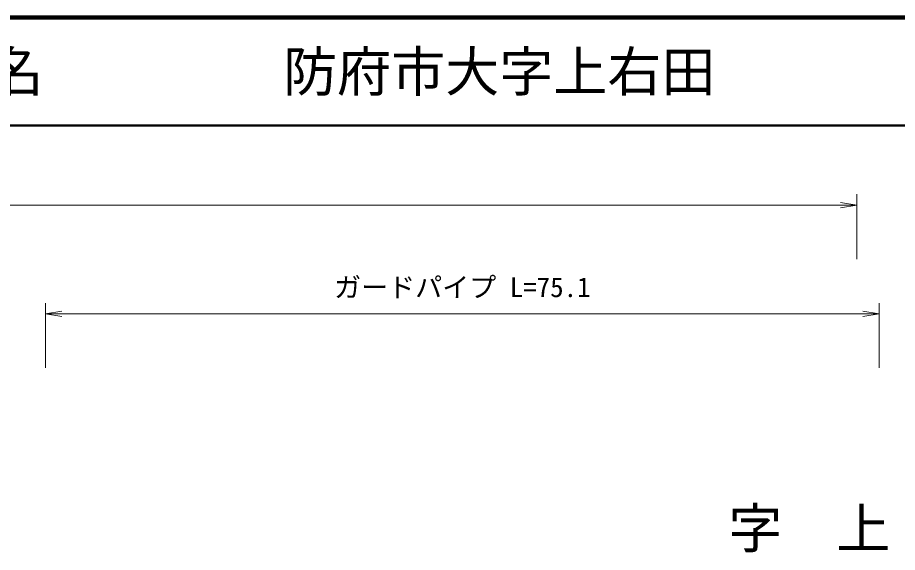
# Model space of a CAD drawing. Units: millimetres, scale not verified. Extents: x 40000 to 680000, y 20000 to 380000.
# Drawn here: x 380465 to 461854, y 330484 to 380000 of the extents above; entities that cross this region are included whole.
import ezdxf
from ezdxf.enums import TextEntityAlignment as Align

# ---------------------------------------------------------------- set-up
doc = ezdxf.new("R2010")
doc.units = ezdxf.units.MM
doc.header["$LTSCALE"] = 1000
for name, color, linetype, lineweight in [('M-BMK-HTXT', 7, 'Continuous', 13), ('M-STR-HTXT', 7, 'Continuous', 13), ('M-TTL', 2, 'Continuous', 140), ('M-TTL-LINE', 7, 'Continuous', 50)]:
    doc.layers.add(name, color=color, linetype=linetype, lineweight=lineweight)
doc.layers.add('M-TTL-TXT', color=7, linetype='Continuous')
doc.styles.add('ＭＳ ゴシック', font='')
doc.styles.get('ＭＳ ゴシック').set_extended_font_data('MS Gothic')

# ---------------------------------------------------------------- blocks, each defined once
blk = doc.blocks.new('open_arrow')
at = {"color": 0, "linetype": 'Continuous', "lineweight": -2}
blk.add_lwpolyline([(7.5, 1.25), (0, 0), (7.5, -1.25)], dxfattribs=at)

msp = doc.modelspace()

# ---------------------------------------------------------------- linework, layer by layer
at = {"layer": 'M-STR-HTXT'}
for p, q in [((458100, 357637), (458100, 363637)), ((74217, 362637), (458100, 362637)), ((383054, 347570), (383054, 353570)), ((460160, 347570), (460160, 353570)), ((383054, 352570), (460160, 352570))]:
    msp.add_line(p, q, dxfattribs=at)
at = {"layer": 'M-TTL'}
msp.add_line((680000, 380000), (40000, 380000), dxfattribs=at)
at = {"layer": 'M-TTL-LINE'}
msp.add_line((40000, 370000), (680000, 370000), dxfattribs=at)

# ---------------------------------------------------------------- block references
at = {"layer": 'M-STR-HTXT', "xscale": 200, "yscale": 200, "rotation": 180}
for p in [(458100, 362637), (460160, 352570)]:
    msp.add_blockref('open_arrow', p, dxfattribs=at)
at = {"layer": 'M-STR-HTXT', "xscale": 200, "yscale": 200}
msp.add_blockref('open_arrow', (383054, 352570), dxfattribs=at)

# ---------------------------------------------------------------- texts
at = {"layer": 'M-BMK-HTXT', "insert": (466210, 332512), "char_height": 3666, "attachment_point": 5, "style": 'ＭＳ ゴシック'}
msp.add_mtext('\\T2;字上和田', dxfattribs=at)
at = {"layer": 'M-STR-HTXT', "style": 'ＭＳ ゴシック'}
msp.add_text('ガードパイプ L=75.1', height=1833, dxfattribs=at).set_placement((421607, 353570), align=Align.BOTTOM_CENTER)
at = {"layer": 'M-TTL-TXT', "style": 'ＭＳ ゴシック'}
for s, p in [('地 名', (370380, 375000)), ('防府市大字上右田', (405024, 375000))]:
    msp.add_text(s, height=3666, dxfattribs=at).set_placement(p, align=Align.MIDDLE_LEFT)

doc.saveas('drawing.dxf')
